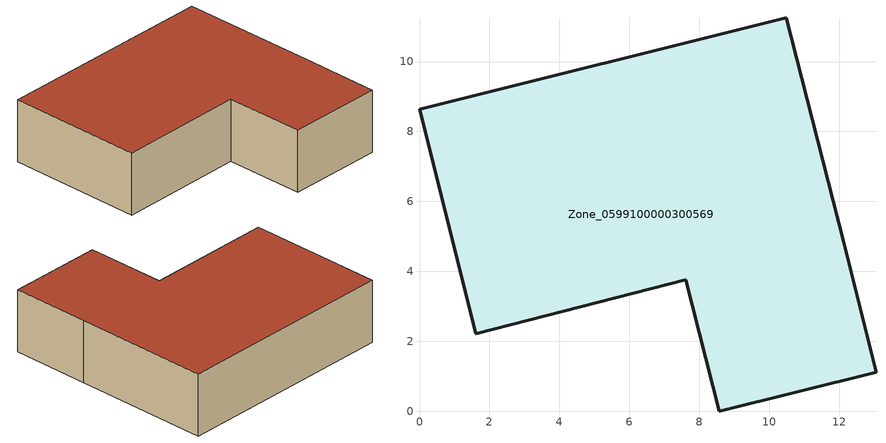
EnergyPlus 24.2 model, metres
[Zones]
Zone_0599100000300569
 floor ground (C_G): 0,8.63 10.49,11.25 12.13,4.84 13.05,1.12 8.57,0 7.62,3.76 1.61,2.22 z0
 wall outside (C_F): 13.05,1.12 12.13,4.84 10.49,11.25 0,8.63 1.61,2.22 7.62,3.76 8.57,0 13.05,1.12 z0:3.04
 roof outside (C_R): 10.49,11.25 0,8.63 1.61,2.22 7.62,3.76 8.57,0 13.05,1.12 12.13,4.84 z3.04
[BUILDING]
Pand.0599100000300569: North Axis=0; Terrain=City; Loads Convergence Tolerance Value=0.04; Temperature Convergence Tolerance Value=0.4; Solar Distribution=FullExterior; Maximum Number of Warmup Days=25; Minimum Number of Warmup Days=1
[Site:Location]
Rotterdam.The.Hague.AP_ZH_NLD Design_Conditions: Latitude=51.96; Longitude=4.45; Time Zone=1; Elevation=-4.5
[SITE:GROUNDTEMPERATURE:BUILDINGSURFACE]
18, 18, 18, 18, 18, 18, 18, 18, 18, 18, 18, 18
[MATERIAL] Thermal Absorptance=0.9; Solar Absorptance=0.7; Visible Absorptance=0.7
Name | Roughness | Thickness | Conductivity | Density | Specific Heat
G.TC.1975-1991 | MediumSmooth | 0.15 | 0.288461 | 540 | 1210
F.TC.1975-1991 | Rough | 0.3 | 0.230769 | 1920 | 840
R.TC.1975-1991 | MediumRough | 0.2 | 0.153846 | 1500 | 1000
[CONSTRUCTION]
C_G: G.TC.1975-1991
C_F: F.TC.1975-1991
C_R: R.TC.1975-1991
[ZONE]
Zone_0599100000300569: Type=1; Multiplier=1; Ceiling Height=Autocalculate; Volume=Autocalculate; Floor Area=autocalculate; Part of Total Floor Area=Yes
[ZONEINFILTRATION:DESIGNFLOWRATE]
Infil_Zone_0599100000300569: Zone or ZoneList or Space or SpaceList=Zone_0599100000300569; Schedule=AlwaysOn; Design Flow Rate Calculation Method=Flow/Area; Flow Rate per Floor Area=0.003; Constant Term Coefficient=1; Temperature Term Coefficient=0; Velocity Term Coefficient=0; Velocity Squared Term Coefficient=0
[HVACTEMPLATE:ZONE:IDEALLOADSAIRSYSTEM]
Zone_0599100000300569: Maximum Heating Supply Air Temperature=50; Minimum Cooling Supply Air Temperature=13; Maximum Heating Supply Air Humidity Ratio=0.0156; Minimum Cooling Supply Air Humidity Ratio=0.0077; Heating Limit=NoLimit; Cooling Limit=NoLimit; Dehumidification Control Type=ConstantSensibleHeatRatio; Cooling Sensible Heat Ratio=0.7; Dehumidification Setpoint=60; Humidification Control Type=None; Humidification Setpoint=30; Outdoor Air Method=None; Outdoor Air Flow Rate per Person=0.00944; Outdoor Air Flow Rate per Zone Floor Area=0; Outdoor Air Flow Rate per Zone=0; Demand Controlled Ventilation Type=None; Outdoor Air Economizer Type=NoEconomizer; Heat Recovery Type=None; Sensible Heat Recovery Effectiveness=0.7; Latent Heat Recovery Effectiveness=0.65
[ZONECONTROL:THERMOSTAT]
ThermostatControl_Zone_0599100000300569: Zone or ZoneList=Zone_0599100000300569; Control Type Schedule=DualSetpointControlType; Control 1=Thermostat_Zone_0599100000300569; Temperature Difference Between Cutout And Setpoint=0
[THERMOSTATSETPOINT:DUALSETPOINT]
Thermostat_Zone_0599100000300569: Heating Setpoint Temperature Schedule=HeatingSetpoint_Zone_0599100000300569; Cooling Setpoint Temperature Schedule=CoolingSetpoint_Zone_0599100000300569
[SCHEDULE:COMPACT]
HeatingSetpoint_Zone_0599100000300569: Through: 12/31, For: AllDays, Until: 24:00, 21
CoolingSetpoint_Zone_0599100000300569: Through: 12/31, For: AllDays, Until: 24:00, 24
DualSetpointControlType: Through: 12/31, For: AllDays, Until: 24:00, 4
AlwaysOn: Through: 12/31, For: AllDays, Until: 24:00, 1
